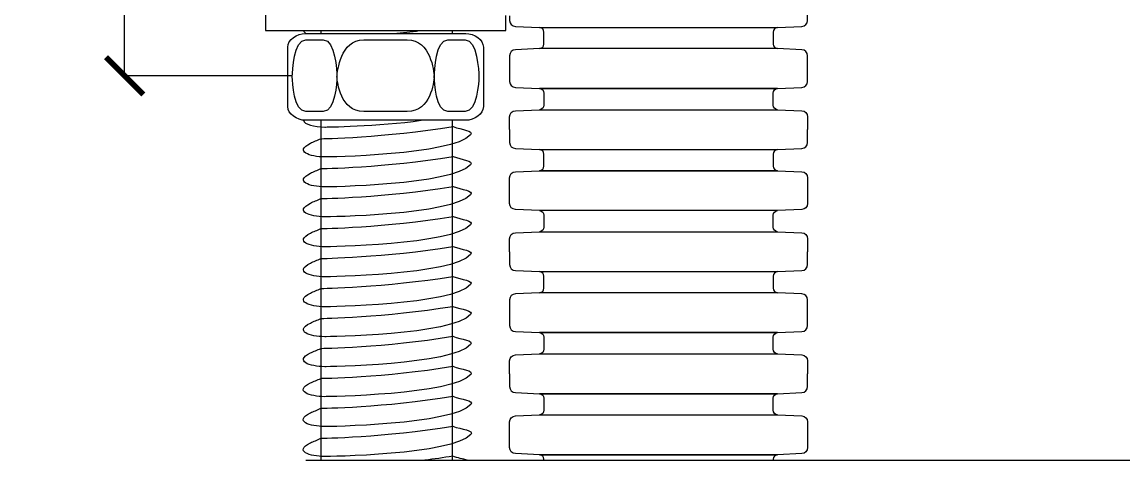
# Model space of a CAD drawing. Header units: millimetres. Extents: x -352922 to 707789, y -273589 to 355472.
# Drawn here: x 517722 to 523601, y -168947 to -166498 of the extents above; entities that cross this region are included whole.
import ezdxf

# ---------------------------------------------------------------- set-up
doc = ezdxf.new("R2010")
doc.units = ezdxf.units.MM
doc.header["$LTSCALE"] = 0.5
doc.layers.get('0').update_dxf_attribs({"lineweight": 18})
doc.layers.get('Defpoints').update_dxf_attribs({"color": 4, "lineweight": 140})
doc.styles.add('BDG_T_R', font='GOST Common.ttf')
doc.styles.add('ISOCPEUR', font='isocpeui.ttf', dxfattribs={"height": 250})
doc.dimstyles.new('BDG_D_1-1', dxfattribs={"dimtxt": 2.5, "dimasz": 2, "dimexe": 1, "dimexo": 0.5, "dimgap": 0.5, "dimtad": 1, "dimdec": 4, "dimdsep": 46, "dimtxsty": 'BDG_T_R', "dimblk": 'ARCHTICK', "dimcen": 0, "dimclrd": 256, "dimclre": 256, "dimclrt": 256, "dimadec": 4, "dimazin": 2, "dimtfac": 1, "dimtdec": 4, "dimtofl": 0, "dimtmove": 1, "dimatfit": 3, "dimfxl": 1, "dimtolj": 1, "dimtzin": 0, "dimlwd": -1, "dimlwe": -1, "dimarcsym": 0})

# ---------------------------------------------------------------- blocks, each defined once
blk = doc.blocks.new('_ArchTick')
at = {"color": 0, "linetype": 'ByBlock', "const_width": 0.15}
blk.add_lwpolyline([(-0.5, -0.5), (0.5, 0.5)], dxfattribs=at)
blk = doc.blocks.new('*D1003')
at = {"transparency": 16777216}
for p, q in [((528780.7, -154647.3), (530707.2, -154647.3)), ((530706.2, -154647.3), (530706.2, -168836.2)), ((519236.7, -168836.2), (530707.2, -168836.2))]:
    blk.add_line(p, q, dxfattribs=at)
at = {"layer": 'Defpoints', "color": 0, "transparency": 16777216}
for p in [(528780.2, -154647.3), (519236.2, -168836.2), (530706.2, -168836.2)]:
    blk.add_point(p, dxfattribs=at)
at = {"transparency": 16777216, "xscale": 200, "yscale": 200, "zscale": 200}
for p, rotation in [((530706.2, -154647.3), 90), ((530706.2, -168836.2), 270)]:
    blk.add_blockref('_ArchTick', p, dxfattribs=dict(at, rotation=rotation))
at = {"transparency": 16777216, "insert": (530531.1, -162041.8), "char_height": 250, "attachment_point": 5, "rotation": 90, "style": 'ISOCPEUR'}
blk.add_mtext('\\A1;Не более 1000 мм', dxfattribs=at)
blk = doc.blocks.new('*D1005')
at = {"transparency": 16777216}
for p, q in [((519164.5, -162641), (518268.8, -162641)), ((518269.8, -166785.6), (518269.8, -162641)), ((519164.4, -166785.6), (518268.8, -166785.6))]:
    blk.add_line(p, q, dxfattribs=at)
at = {"layer": 'Defpoints', "color": 0, "transparency": 16777216}
for p in [(518269.8, -162641), (519165, -162641), (519164.9, -166785.6)]:
    blk.add_point(p, dxfattribs=at)
at = {"transparency": 16777216, "xscale": 200, "yscale": 200, "zscale": 200}
for p, rotation in [((518269.8, -162641), 90), ((518269.8, -166785.6), 270)]:
    blk.add_blockref('_ArchTick', p, dxfattribs=dict(at, rotation=rotation))
at = {"transparency": 16777216, "insert": (518094.8, -164713.3), "char_height": 250, "attachment_point": 5, "rotation": 90, "style": 'ISOCPEUR'}
blk.add_mtext('\\A1;300 мм', dxfattribs=at)

msp = doc.modelspace()

# ---------------------------------------------------------------- linework, layer by layer
at = {"transparency": 33554687}
msp.add_lwpolyline([(520180.44416, -166458.60584), (519021.37263, -166458.60584), (519021.37263, -166544.31136), (520305.0076, -166544.31136), (520305.0076, -166463.77841)], dxfattribs=at)
for points, knots in [([(520325.80614, -166464.45619), (520325.80614, -166478.15841), (520325.80614, -166489.81731), (520325.80614, -166489.81731), (520325.80614, -166507.08155), (520339.21833, -166521.28395), (520356.23279, -166522.03326), (520356.23279, -166522.03326), (520485.92557, -166527.77365), (520485.92557, -166527.77365), (521756.47032, -166527.77365), (521756.47032, -166527.77365), (521886.16094, -166522.03326), (521886.16094, -166522.03326), (521903.17756, -166521.28395), (521916.58975, -166507.08155), (521916.58975, -166489.81731), (521916.58975, -166489.81731), (521916.58975, -166421.25561), (521916.58975, -166421.25561)], [0.08394701245, 0.08394701245, 0.08394701245, 0.08394701245, 0.14285714286, 0.14285714286, 0.14285714286, 0.28571428571, 0.28571428571, 0.28571428571, 0.42857142857, 0.42857142857, 0.57142857143, 0.57142857143, 0.71428571429, 0.71428571429, 0.71428571429, 0.85714285714, 0.85714285714, 0.85714285714, 1, 1, 1, 1]), ([(521756.47032, -166527.77365), (521756.47032, -166527.77365), (520485.92557, -166527.77365), (520485.92557, -166527.77365), (520498.68749, -166528.33779), (520508.74717, -166538.99175), (520508.74717, -166551.941), (520508.74717, -166551.941), (520508.74717, -166616.13174), (520508.74717, -166616.13174), (520508.74717, -166629.07669), (520498.68749, -166639.73064), (520485.92557, -166640.29478), (520485.92557, -166640.29478), (521756.47032, -166640.29478), (521756.47032, -166640.29478), (521743.7084, -166639.73064), (521733.64872, -166629.07669), (521733.64872, -166616.13174), (521733.64872, -166616.13174), (521733.64872, -166551.941), (521733.64872, -166551.941), (521733.64872, -166538.99175), (521743.7084, -166528.33779), (521756.47032, -166527.77365)], [0, 0, 0, 0, 0.125, 0.125, 0.125, 0.25, 0.25, 0.25, 0.375, 0.375, 0.375, 0.5, 0.5, 0.5, 0.625, 0.625, 0.625, 0.75, 0.75, 0.75, 0.875, 0.875, 0.875, 1, 1, 1, 1]), ([(520090.94976, -166559.84137), (520090.94976, -166559.84137), (519235.426, -166559.84137), (519235.426, -166559.84137), (519189.61852, -166559.84137), (519140.77482, -166592.51956), (519140.77482, -166632.84483), (519140.77482, -166632.84483), (519140.77482, -166751.02613), (519140.77482, -166751.02613), (519140.77482, -166831.50151), (519140.77482, -166831.50151), (519140.77482, -166949.67883), (519140.77482, -166949.67883), (519140.77482, -166990.00807), (519189.61852, -167022.68627), (519235.426, -167022.68627), (519235.426, -167022.68627), (520090.94976, -167022.68627), (520090.94976, -167022.68627), (520136.77068, -167022.68627), (520185.60542, -166990.00807), (520185.60542, -166949.67883), (520185.60542, -166949.67883), (520185.60542, -166831.50151), (520185.60542, -166831.50151), (520185.60542, -166751.02613), (520185.60542, -166751.02613), (520185.60542, -166632.84483), (520185.60542, -166632.84483), (520185.60542, -166592.51956), (520136.77068, -166559.84137), (520090.94976, -166559.84137)], [0, 0, 0, 0, 0.0833333333, 0.0833333333, 0.0833333333, 0.1666666667, 0.1666666667, 0.1666666667, 0.25, 0.25, 0.3333333333, 0.3333333333, 0.4166666667, 0.4166666667, 0.4166666667, 0.5, 0.5, 0.5, 0.5833333333, 0.5833333333, 0.5833333333, 0.6666666667, 0.6666666667, 0.6666666667, 0.75, 0.75, 0.8333333333, 0.8333333333, 0.9166666667, 0.9166666667, 0.9166666667, 1, 1, 1, 1]), ([(519403.439, -166791.26382), (519403.43452, -166791.18022), (519403.43005, -166791.02497), (519403.42557, -166790.93739), (519403.42557, -166790.91351), (519403.43005, -166790.84982), (519403.43005, -166790.82593), (519403.43005, -166790.82593), (519403.42109, -166790.82593), (519403.42109, -166790.82593), (519402.0642, -166760.23764), (519395.84846, -166593.09677), (519330.59665, -166593.09677), (519330.59665, -166593.09677), (519237.79048, -166593.09677), (519237.79048, -166593.09677), (519172.53867, -166593.09677), (519166.32741, -166760.23764), (519164.98395, -166790.82593), (519164.98395, -166790.82593), (519164.95708, -166790.82593), (519164.95708, -166790.82593), (519164.96156, -166790.88962), (519164.96604, -166791.05284), (519164.97052, -166791.12051), (519164.97052, -166791.15634), (519164.96604, -166791.22799), (519164.96604, -166791.26382), (519164.96604, -166791.26382), (519164.97947, -166791.26382), (519164.97947, -166791.26382), (519166.32293, -166819.70647), (519172.50732, -166975.63747), (519237.78601, -166975.63747), (519237.78601, -166975.63747), (519330.59217, -166975.63747), (519330.59217, -166975.63747), (519395.87085, -166975.63747), (519402.05076, -166819.70647), (519403.40765, -166791.26382), (519403.40765, -166791.26382), (519403.439, -166791.26382), (519403.439, -166791.26382)], [0, 0, 0, 0, 0.0714285714, 0.0714285714, 0.0714285714, 0.1428571429, 0.1428571429, 0.1428571429, 0.2142857143, 0.2142857143, 0.2142857143, 0.2857142857, 0.2857142857, 0.2857142857, 0.3571428571, 0.3571428571, 0.3571428571, 0.4285714286, 0.4285714286, 0.4285714286, 0.5, 0.5, 0.5, 0.5714285714, 0.5714285714, 0.5714285714, 0.6428571429, 0.6428571429, 0.6428571429, 0.7142857143, 0.7142857143, 0.7142857143, 0.7857142857, 0.7857142857, 0.7857142857, 0.8571428571, 0.8571428571, 0.8571428571, 0.9285714286, 0.9285714286, 0.9285714286, 1, 1, 1, 1]), ([(519922.95467, -166791.26382), (519922.94571, -166791.19216), (519922.93676, -166791.06478), (519922.9278, -166790.99312), (519922.93228, -166790.9573), (519922.94124, -166790.86176), (519922.94571, -166790.82593), (519922.94571, -166790.82593), (519922.90989, -166790.82593), (519922.90989, -166790.82593), (519919.53781, -166760.22968), (519905.95096, -166593.09677), (519779.14184, -166593.09677), (519779.14184, -166593.09677), (519547.2384, -166593.09677), (519547.2384, -166593.09677), (519420.44272, -166593.09677), (519406.85587, -166760.23764), (519403.48378, -166790.82593), (519403.48826, -166790.82593), (519403.42557, -166790.82593), (519403.43005, -166790.82593), (519403.43452, -166790.87768), (519403.45692, -166791.01701), (519403.46139, -166791.07274), (519403.45692, -166791.12449), (519403.44348, -166791.21207), (519403.439, -166791.26382), (519403.43452, -166791.26382), (519403.48826, -166791.26382), (519403.48378, -166791.26382), (519406.84243, -166819.70249), (519420.38898, -166975.63747), (519547.23392, -166975.63747), (519547.23392, -166975.63747), (519779.13736, -166975.63747), (519779.13736, -166975.63747), (519905.99574, -166975.63747), (519919.53333, -166819.71045), (519922.89198, -166791.26382), (519922.89198, -166791.26382), (519922.95467, -166791.26382), (519922.95467, -166791.26382)], [0, 0, 0, 0, 0.0714285714, 0.0714285714, 0.0714285714, 0.1428571429, 0.1428571429, 0.1428571429, 0.2142857143, 0.2142857143, 0.2142857143, 0.2857142857, 0.2857142857, 0.2857142857, 0.3571428571, 0.3571428571, 0.3571428571, 0.4285714286, 0.4285714286, 0.4285714286, 0.5, 0.5, 0.5, 0.5714285714, 0.5714285714, 0.5714285714, 0.6428571429, 0.6428571429, 0.6428571429, 0.7142857143, 0.7142857143, 0.7142857143, 0.7857142857, 0.7857142857, 0.7857142857, 0.8571428571, 0.8571428571, 0.8571428571, 0.9285714286, 0.9285714286, 0.9285714286, 1, 1, 1, 1]), ([(520161.43659, -166791.26382), (520161.43211, -166791.11255), (520161.41868, -166790.84584), (520161.40972, -166790.69059), (520161.4142, -166790.61893), (520161.42315, -166790.4398), (520161.42763, -166790.37212), (520161.42763, -166790.37212), (520161.39629, -166790.37212), (520161.39629, -166790.37212), (520160.00804, -166758.82049), (520153.59079, -166593.09677), (520088.60319, -166593.09677), (520088.60319, -166593.09677), (519995.78807, -166593.09677), (519995.78807, -166593.09677), (519930.80047, -166593.09677), (519924.38322, -166758.82049), (519922.99497, -166790.37212), (519922.99497, -166790.37212), (519922.94571, -166790.37212), (519922.94571, -166790.37212), (519922.95019, -166790.48359), (519922.96811, -166790.76224), (519922.97258, -166790.87768), (519922.96811, -166790.98118), (519922.95915, -166791.1643), (519922.95467, -166791.26382), (519922.95467, -166791.26382), (519922.9905, -166791.26382), (519922.9905, -166791.26382), (519924.3653, -166820.51058), (519930.74226, -166975.18366), (519995.78359, -166975.18366), (519995.78359, -166975.18366), (520088.59871, -166975.18366), (520088.59871, -166975.18366), (520153.63557, -166975.18366), (520160.00804, -166820.51058), (520161.38285, -166791.26382), (520161.38285, -166791.26382), (520161.43659, -166791.26382), (520161.43659, -166791.26382)], [0, 0, 0, 0, 0.0714285714, 0.0714285714, 0.0714285714, 0.1428571429, 0.1428571429, 0.1428571429, 0.2142857143, 0.2142857143, 0.2142857143, 0.2857142857, 0.2857142857, 0.2857142857, 0.3571428571, 0.3571428571, 0.3571428571, 0.4285714286, 0.4285714286, 0.4285714286, 0.5, 0.5, 0.5, 0.5714285714, 0.5714285714, 0.5714285714, 0.6428571429, 0.6428571429, 0.6428571429, 0.7142857143, 0.7142857143, 0.7142857143, 0.7857142857, 0.7857142857, 0.7857142857, 0.8571428571, 0.8571428571, 0.8571428571, 0.9285714286, 0.9285714286, 0.9285714286, 1, 1, 1, 1]), ([(521886.16094, -166847.59048), (521886.16094, -166847.59048), (521756.47032, -166853.33087), (521756.47032, -166853.33087), (520485.92557, -166853.33087), (520485.92557, -166853.33087), (520356.23279, -166847.59048), (520356.23279, -166847.59048), (520339.21833, -166846.83687), (520325.80829, -166832.63446), (520325.80829, -166815.37453), (520325.80829, -166815.37453), (520325.80614, -166815.37453), (520325.80614, -166815.37453), (520325.80614, -166678.24681), (520325.80614, -166678.24681), (520325.80614, -166660.98258), (520339.21833, -166646.78448), (520356.23279, -166646.03086), (520356.23279, -166646.03086), (520485.92557, -166640.29047), (520485.92557, -166640.29047), (521756.47032, -166640.29047), (521756.47032, -166640.29047), (521886.16094, -166646.03086), (521886.16094, -166646.03086), (521903.17756, -166646.78448), (521916.58975, -166660.98688), (521916.58975, -166678.24681), (521916.58975, -166678.24681), (521916.58975, -166815.37453), (521916.58975, -166815.37453), (521916.58975, -166832.63446), (521903.17756, -166846.83687), (521886.16094, -166847.59048)], [0, 0, 0, 0, 0.0769230769, 0.0769230769, 0.1538461538, 0.1538461538, 0.2307692308, 0.2307692308, 0.2307692308, 0.3076923077, 0.3076923077, 0.3076923077, 0.3846153846, 0.3846153846, 0.4615384615, 0.4615384615, 0.4615384615, 0.5384615385, 0.5384615385, 0.5384615385, 0.6153846154, 0.6153846154, 0.6923076923, 0.6923076923, 0.7692307692, 0.7692307692, 0.7692307692, 0.8461538462, 0.8461538462, 0.8461538462, 0.9230769231, 0.9230769231, 0.9230769231, 1, 1, 1, 1]), ([(521756.47032, -166965.852), (521756.47032, -166965.852), (520485.92557, -166965.852), (520485.92557, -166965.852), (520498.68749, -166965.28786), (520508.74717, -166954.6339), (520508.74717, -166941.68896), (520508.74717, -166941.68896), (520508.74717, -166877.49391), (520508.74717, -166877.49391), (520508.74717, -166864.54896), (520498.68749, -166853.895), (520485.92557, -166853.33087), (520485.92557, -166853.33087), (521756.47032, -166853.33087), (521756.47032, -166853.33087), (521743.7084, -166853.895), (521733.64872, -166864.54896), (521733.64872, -166877.49391), (521733.64872, -166877.49391), (521733.64872, -166941.68896), (521733.64872, -166941.68896), (521733.64872, -166941.68465), (521733.64872, -166941.68465), (521733.64872, -166954.6339), (521743.7084, -166965.28786), (521756.47032, -166965.852)], [0, 0, 0, 0, 0.1111111111, 0.1111111111, 0.1111111111, 0.2222222222, 0.2222222222, 0.2222222222, 0.3333333333, 0.3333333333, 0.3333333333, 0.4444444444, 0.4444444444, 0.4444444444, 0.5555555556, 0.5555555556, 0.5555555556, 0.6666666667, 0.6666666667, 0.6666666667, 0.7777777778, 0.7777777778, 0.8888888889, 0.8888888889, 0.8888888889, 1, 1, 1, 1]), ([(520325.80614, -167072.37004), (520325.80614, -167072.37004), (520325.80614, -167003.80833), (520325.80614, -167003.80833), (520325.80614, -166986.5441), (520339.21833, -166972.346), (520356.23279, -166971.59239), (520356.23279, -166971.59239), (520485.92557, -166965.852), (520485.92557, -166965.852), (521756.47032, -166965.852), (521756.47032, -166965.852), (521886.16094, -166971.59239), (521886.16094, -166971.59239), (521903.17756, -166972.346), (521916.58975, -166986.54841), (521916.58975, -167003.80833), (521916.58975, -167003.80833), (521916.58975, -167072.37004), (521916.58975, -167072.37004)], [0, 0, 0, 0, 0.1428571429, 0.1428571429, 0.1428571429, 0.2857142857, 0.2857142857, 0.2857142857, 0.4285714286, 0.4285714286, 0.5714285714, 0.5714285714, 0.7142857143, 0.7142857143, 0.7142857143, 0.8571428571, 0.8571428571, 0.8571428571, 1, 1, 1, 1]), ([(519318.18344, -167120.61741), (519299.57726, -167129.92314), (519279.07233, -167135.91544), (519261.87078, -167144.82656), (519175.28551, -167189.55488), (519257.04093, -167217.00097), (519339.14544, -167218.31448), (519339.14544, -167218.31448), (520022.06964, -167210.26494), (520116.38164, -167099.96114), (520135.1735, -167077.99338), (520070.30452, -167073.65131), (520024.00826, -167055.87896), (519659.74158, -167115.68597), (519318.18344, -167120.61741), (519318.18344, -167120.61741)], [0, 0, 0, 0, 0.2, 0.2, 0.2, 0.4, 0.4, 0.4, 0.6, 0.6, 0.6, 0.8, 0.8, 0.8, 1, 1, 1, 1]), ([(519225.04748, -167022.14097), (519227.51991, -167044.50865), (519283.20149, -167057.57046), (519339.14544, -167058.4656), (519339.14544, -167058.4656), (519625.85907, -167055.08461), (519853.35523, -167022.68627)], [0.26372501122, 0.26372501122, 0.26372501122, 0.26372501122, 0.4, 0.4, 0.4, 0.52960457816, 0.52960457816, 0.52960457816, 0.52960457816]), ([(520325.80614, -167072.37004), (520325.80614, -167072.37004), (520325.80614, -167140.93175), (520325.80614, -167140.93175), (520325.80614, -167158.19598), (520339.21833, -167172.39839), (520356.23279, -167173.152), (520356.23279, -167173.152), (520485.92557, -167178.89239), (520485.92557, -167178.89239), (521756.47032, -167178.89239), (521756.47032, -167178.89239), (521886.16094, -167173.152), (521886.16094, -167173.152), (521903.17756, -167172.39839), (521916.58975, -167158.19598), (521916.58975, -167140.93605), (521916.58975, -167140.93605), (521916.58975, -167140.93175), (521916.58975, -167140.93175), (521916.58975, -167072.37004), (521916.58975, -167072.37004)], [0, 0, 0, 0, 0.125, 0.125, 0.125, 0.25, 0.25, 0.25, 0.375, 0.375, 0.5, 0.5, 0.625, 0.625, 0.625, 0.75, 0.75, 0.75, 0.875, 0.875, 1, 1, 1, 1]), ([(521756.47032, -167178.89239), (521756.47032, -167178.89239), (520485.92557, -167178.89239), (520485.92557, -167178.89239), (520498.68749, -167179.45653), (520508.74717, -167190.11049), (520508.74717, -167203.05543), (520508.74717, -167203.05543), (520508.74717, -167267.24617), (520508.74717, -167267.24617), (520508.74717, -167280.19543), (520498.68749, -167290.84938), (520485.92557, -167291.40921), (520485.92557, -167291.40921), (521756.47032, -167291.40921), (521756.47032, -167291.40921), (521756.47032, -167291.41352), (521756.47032, -167291.41352), (521743.7084, -167290.84508), (521733.64872, -167280.19543), (521733.64872, -167267.24617), (521733.64872, -167267.24617), (521733.64872, -167203.05543), (521733.64872, -167203.05543), (521733.64872, -167203.05974), (521733.64872, -167203.05974), (521733.64872, -167190.11049), (521743.7084, -167179.45653), (521756.47032, -167178.89239)], [0, 0, 0, 0, 0.1, 0.1, 0.1, 0.2, 0.2, 0.2, 0.3, 0.3, 0.3, 0.4, 0.4, 0.4, 0.5, 0.5, 0.6, 0.6, 0.6, 0.7, 0.7, 0.7, 0.8, 0.8, 0.9, 0.9, 0.9, 1, 1, 1, 1]), ([(519318.20908, -167280.45591), (519299.43736, -167289.86551), (519279.04937, -167295.80131), (519261.84296, -167304.7031), (519175.06944, -167349.47754), (519257.04093, -167376.85006), (519339.14544, -167378.16335), (519339.14544, -167378.16335), (520022.23451, -167370.11553), (520116.55356, -167259.81789), (520135.37721, -167237.81573), (520070.09418, -167233.53091), (520023.79792, -167215.75856), (519659.53132, -167275.56545), (519318.20908, -167280.45591), (519318.20908, -167280.45591)], [0, 0, 0, 0, 0.2, 0.2, 0.2, 0.4, 0.4, 0.4, 0.6, 0.6, 0.6, 0.8, 0.8, 0.8, 1, 1, 1, 1]), ([(521886.16094, -167498.70922), (521886.16094, -167498.70922), (521756.47032, -167504.4453), (521756.47032, -167504.4453), (520485.92557, -167504.4453), (520485.92557, -167504.4453), (520356.23279, -167498.70922), (520356.23279, -167498.70922), (520339.21833, -167497.9513), (520325.80829, -167483.74889), (520325.80829, -167466.48897), (520325.80829, -167466.48897), (520325.80614, -167466.48897), (520325.80614, -167466.48897), (520325.80614, -167329.36555), (520325.80614, -167329.36555), (520325.80614, -167312.10132), (520339.21833, -167297.89891), (520356.23279, -167297.1453), (520356.23279, -167297.1453), (520485.92557, -167291.40921), (520485.92557, -167291.40921), (521756.47032, -167291.40921), (521756.47032, -167291.40921), (521886.16094, -167297.1453), (521886.16094, -167297.1453), (521903.17756, -167297.89891), (521916.58975, -167312.10132), (521916.58975, -167329.36555), (521916.58975, -167329.36555), (521916.58975, -167466.48897), (521916.58975, -167466.48897), (521916.58975, -167483.7532), (521903.17756, -167497.9513), (521886.16094, -167498.70491)], [0, 0, 0, 0, 0.0769230769, 0.0769230769, 0.1538461538, 0.1538461538, 0.2307692308, 0.2307692308, 0.2307692308, 0.3076923077, 0.3076923077, 0.3076923077, 0.3846153846, 0.3846153846, 0.4615384615, 0.4615384615, 0.4615384615, 0.5384615385, 0.5384615385, 0.5384615385, 0.6153846154, 0.6153846154, 0.6923076923, 0.6923076923, 0.7692307692, 0.7692307692, 0.7692307692, 0.8461538462, 0.8461538462, 0.8461538462, 0.9230769231, 0.9230769231, 0.9230769231, 1, 1, 1, 1]), ([(519318.23472, -167440.2944), (519299.29746, -167449.80788), (519279.02642, -167455.68718), (519261.81513, -167464.57965), (519174.85338, -167509.40019), (519257.04093, -167536.69914), (519339.14544, -167538.01222), (519339.14544, -167538.01222), (520022.39937, -167529.96613), (520116.72549, -167419.67463), (520135.58092, -167397.63808), (520069.88383, -167393.41052), (520023.58757, -167375.63816), (519659.32106, -167435.44493), (519318.23472, -167440.2944), (519318.23472, -167440.2944)], [0, 0, 0, 0, 0.2, 0.2, 0.2, 0.4, 0.4, 0.4, 0.6, 0.6, 0.6, 0.8, 0.8, 0.8, 1, 1, 1, 1]), ([(519318.26036, -167600.13289), (519299.15756, -167609.75025), (519279.00347, -167615.57304), (519261.78731, -167624.45619), (519174.63731, -167669.32284), (519257.04093, -167696.54823), (519339.14544, -167697.8611), (519339.14544, -167697.8611), (520022.56424, -167689.81673), (520116.89741, -167579.53137), (520135.78463, -167557.46043), (520069.67348, -167553.29013), (520023.37722, -167535.51776), (519659.1108, -167595.3244), (519318.26036, -167600.13289), (519318.26036, -167600.13289)], [0, 0, 0, 0, 0.2, 0.2, 0.2, 0.4, 0.4, 0.4, 0.6, 0.6, 0.6, 0.8, 0.8, 0.8, 1, 1, 1, 1]), ([(521756.47032, -167616.96643), (521756.47032, -167616.96643), (520485.92557, -167616.96643), (520485.92557, -167616.96643), (520498.68749, -167616.4023), (520508.74717, -167605.74834), (520508.74717, -167592.80339), (520508.74717, -167592.80339), (520508.74717, -167528.61265), (520508.74717, -167528.61265), (520508.74717, -167515.6634), (520498.68749, -167505.00944), (520485.92557, -167504.44961), (520485.92557, -167504.44961), (521756.47032, -167504.44961), (521756.47032, -167504.44961), (521756.47032, -167504.4453), (521756.47032, -167504.4453), (521743.7084, -167505.01375), (521733.64872, -167515.6634), (521733.64872, -167528.61265), (521733.64872, -167528.61265), (521733.64872, -167592.80339), (521733.64872, -167592.80339), (521733.64872, -167605.74834), (521743.7084, -167616.4023), (521756.47032, -167616.96643)], [0, 0, 0, 0, 0.1111111111, 0.1111111111, 0.1111111111, 0.2222222222, 0.2222222222, 0.2222222222, 0.3333333333, 0.3333333333, 0.3333333333, 0.4444444444, 0.4444444444, 0.4444444444, 0.5555555556, 0.5555555556, 0.6666666667, 0.6666666667, 0.6666666667, 0.7777777778, 0.7777777778, 0.7777777778, 0.8888888889, 0.8888888889, 0.8888888889, 1, 1, 1, 1]), ([(520325.80614, -167723.48878), (520325.80614, -167723.48878), (520325.80614, -167654.92708), (520325.80614, -167654.92708), (520325.80614, -167637.66284), (520339.21833, -167623.46043), (520356.23279, -167622.70682), (520356.23279, -167622.70682), (520485.92557, -167616.96643), (520485.92557, -167616.96643), (521756.47032, -167616.96643), (521756.47032, -167616.96643), (521886.16094, -167622.70682), (521886.16094, -167622.70682), (521903.17756, -167623.46043), (521916.58975, -167637.66284), (521916.58975, -167654.92277), (521916.58975, -167654.92277), (521916.58975, -167654.92708), (521916.58975, -167654.92708), (521916.58975, -167723.48878), (521916.58975, -167723.48878)], [0, 0, 0, 0, 0.125, 0.125, 0.125, 0.25, 0.25, 0.25, 0.375, 0.375, 0.5, 0.5, 0.625, 0.625, 0.625, 0.75, 0.75, 0.75, 0.875, 0.875, 1, 1, 1, 1]), ([(519318.28599, -167759.97138), (519299.01766, -167769.69262), (519278.98052, -167775.45891), (519261.75948, -167784.33273), (519174.42125, -167829.2455), (519257.04093, -167856.39732), (519339.14544, -167857.70997), (519339.14544, -167857.70997), (520022.72911, -167849.66732), (520117.06934, -167739.38811), (520135.98834, -167717.28278), (520069.46313, -167713.16974), (520023.16687, -167695.39736), (519658.90053, -167755.20388), (519318.28599, -167759.97138), (519318.28599, -167759.97138)], [0, 0, 0, 0, 0.2, 0.2, 0.2, 0.4, 0.4, 0.4, 0.6, 0.6, 0.6, 0.8, 0.8, 0.8, 1, 1, 1, 1]), ([(520325.80614, -167723.48878), (520325.80614, -167723.48878), (520325.80614, -167792.05049), (520325.80614, -167792.05049), (520325.80614, -167809.31472), (520339.21833, -167823.51282), (520356.23279, -167824.26644), (520356.23279, -167824.26644), (520485.92557, -167830.00683), (520485.92557, -167830.00683), (521756.47032, -167830.00683), (521756.47032, -167830.00683), (521886.16094, -167824.26644), (521886.16094, -167824.26644), (521903.17756, -167823.51282), (521916.58975, -167809.31042), (521916.58975, -167792.05049), (521916.58975, -167792.05049), (521916.58975, -167723.48878), (521916.58975, -167723.48878)], [0, 0, 0, 0, 0.1428571429, 0.1428571429, 0.1428571429, 0.2857142857, 0.2857142857, 0.2857142857, 0.4285714286, 0.4285714286, 0.5714285714, 0.5714285714, 0.7142857143, 0.7142857143, 0.7142857143, 0.8571428571, 0.8571428571, 0.8571428571, 1, 1, 1, 1]), ([(521756.47032, -167830.00683), (521756.47032, -167830.00683), (520485.92557, -167830.00683), (520485.92557, -167830.00683), (520498.68749, -167830.57096), (520508.74717, -167841.22492), (520508.74717, -167854.17417), (520508.74717, -167854.17417), (520508.74717, -167918.36491), (520508.74717, -167918.36491), (520508.74717, -167931.30986), (520498.68749, -167941.96382), (520485.92557, -167942.52795), (520485.92557, -167942.52795), (521756.47032, -167942.52795), (521756.47032, -167942.52795), (521743.7084, -167941.96382), (521733.64872, -167931.30986), (521733.64872, -167918.36491), (521733.64872, -167918.36491), (521733.64872, -167854.17417), (521733.64872, -167854.17417), (521733.64872, -167841.22492), (521743.7084, -167830.57096), (521756.47032, -167830.00683)], [0, 0, 0, 0, 0.125, 0.125, 0.125, 0.25, 0.25, 0.25, 0.375, 0.375, 0.375, 0.5, 0.5, 0.5, 0.625, 0.625, 0.625, 0.75, 0.75, 0.75, 0.875, 0.875, 0.875, 1, 1, 1, 1]), ([(519318.31163, -167919.80987), (519298.87776, -167929.63499), (519278.95757, -167935.34478), (519261.73166, -167944.20928), (519174.20519, -167989.16815), (519257.04093, -168016.24641), (519339.14544, -168017.55884), (519339.14544, -168017.55884), (520022.89397, -168009.51792), (520117.24126, -167899.24485), (520136.19205, -167877.10513), (520069.25279, -167873.04935), (520022.95653, -167855.27696), (519658.69027, -167915.08336), (519318.31163, -167919.80987), (519318.31163, -167919.80987)], [0, 0, 0, 0, 0.2, 0.2, 0.2, 0.4, 0.4, 0.4, 0.6, 0.6, 0.6, 0.8, 0.8, 0.8, 1, 1, 1, 1]), ([(521886.16094, -168149.82365), (521886.16094, -168149.82365), (521756.47032, -168155.56404), (521756.47032, -168155.56404), (520485.92557, -168155.56404), (520485.92557, -168155.56404), (520356.23279, -168149.82365), (520356.23279, -168149.82365), (520339.21833, -168149.07004), (520325.80829, -168134.86763), (520325.80829, -168117.60771), (520325.80829, -168117.60771), (520325.80614, -168117.60771), (520325.80614, -168117.60771), (520325.80614, -167980.47999), (520325.80614, -167980.47999), (520325.80614, -167963.21575), (520339.21833, -167949.01765), (520356.23279, -167948.26404), (520356.23279, -167948.26404), (520485.92557, -167942.52365), (520485.92557, -167942.52365), (521756.47032, -167942.52365), (521756.47032, -167942.52365), (521886.16094, -167948.26404), (521886.16094, -167948.26404), (521903.17756, -167949.01765), (521916.58975, -167963.22006), (521916.58975, -167980.47999), (521916.58975, -167980.47999), (521916.58975, -168117.60771), (521916.58975, -168117.60771), (521916.58975, -168134.86763), (521903.17756, -168149.07004), (521886.16094, -168149.82365)], [0, 0, 0, 0, 0.0769230769, 0.0769230769, 0.1538461538, 0.1538461538, 0.2307692308, 0.2307692308, 0.2307692308, 0.3076923077, 0.3076923077, 0.3076923077, 0.3846153846, 0.3846153846, 0.4615384615, 0.4615384615, 0.4615384615, 0.5384615385, 0.5384615385, 0.5384615385, 0.6153846154, 0.6153846154, 0.6923076923, 0.6923076923, 0.7692307692, 0.7692307692, 0.7692307692, 0.8461538462, 0.8461538462, 0.8461538462, 0.9230769231, 0.9230769231, 0.9230769231, 1, 1, 1, 1]), ([(519318.33727, -168079.64836), (519298.73787, -168089.57736), (519278.93461, -168095.23065), (519261.70383, -168104.08582), (519173.98912, -168149.09081), (519257.04093, -168176.0955), (519339.14544, -168177.40772), (519339.14544, -168177.40772), (520023.05884, -168169.36851), (520117.41319, -168059.1016), (520136.39576, -168036.92747), (520069.04244, -168032.92895), (520022.74618, -168015.15656), (519658.48001, -168074.96284), (519318.33727, -168079.64836), (519318.33727, -168079.64836)], [0, 0, 0, 0, 0.2, 0.2, 0.2, 0.4, 0.4, 0.4, 0.6, 0.6, 0.6, 0.8, 0.8, 0.8, 1, 1, 1, 1]), ([(519318.36291, -168239.48685), (519298.59797, -168249.51973), (519278.91166, -168255.11651), (519261.67601, -168263.96236), (519173.77306, -168309.01346), (519257.04093, -168335.94459), (519339.14544, -168337.25659), (519339.14544, -168337.25659), (520023.2237, -168329.21911), (520117.58511, -168218.95834), (520136.59947, -168196.74982), (520068.83209, -168192.80856), (520022.53583, -168175.03616), (519658.26975, -168234.84232), (519318.36291, -168239.48685), (519318.36291, -168239.48685)], [0, 0, 0, 0, 0.2, 0.2, 0.2, 0.4, 0.4, 0.4, 0.6, 0.6, 0.6, 0.8, 0.8, 0.8, 1, 1, 1, 1]), ([(521756.47032, -168268.08517), (521756.47032, -168268.08517), (520485.92557, -168268.08517), (520485.92557, -168268.08517), (520498.68749, -168267.52104), (520508.74717, -168256.86708), (520508.74717, -168243.91782), (520508.74717, -168243.91782), (520508.74717, -168179.72708), (520508.74717, -168179.72708), (520508.74717, -168166.78214), (520498.68749, -168156.12818), (520485.92557, -168155.56404), (520485.92557, -168155.56404), (521756.47032, -168155.56404), (521756.47032, -168155.56404), (521743.7084, -168156.12818), (521733.64872, -168166.78214), (521733.64872, -168179.72708), (521733.64872, -168179.72708), (521733.64872, -168243.91782), (521733.64872, -168243.91782), (521733.64872, -168256.86708), (521743.7084, -168267.52104), (521756.47032, -168268.08517)], [0, 0, 0, 0, 0.125, 0.125, 0.125, 0.25, 0.25, 0.25, 0.375, 0.375, 0.375, 0.5, 0.5, 0.5, 0.625, 0.625, 0.625, 0.75, 0.75, 0.75, 0.875, 0.875, 0.875, 1, 1, 1, 1]), ([(520325.80614, -168374.60322), (520325.80614, -168374.60322), (520325.80614, -168306.04151), (520325.80614, -168306.04151), (520325.80614, -168288.77727), (520339.21833, -168274.57917), (520356.23279, -168273.82556), (520356.23279, -168273.82556), (520485.92557, -168268.08517), (520485.92557, -168268.08517), (521756.47032, -168268.08517), (521756.47032, -168268.08517), (521886.16094, -168273.82556), (521886.16094, -168273.82556), (521903.17756, -168274.57917), (521916.58975, -168288.78158), (521916.58975, -168306.04151), (521916.58975, -168306.04151), (521916.58975, -168374.60322), (521916.58975, -168374.60322)], [0, 0, 0, 0, 0.1428571429, 0.1428571429, 0.1428571429, 0.2857142857, 0.2857142857, 0.2857142857, 0.4285714286, 0.4285714286, 0.5714285714, 0.5714285714, 0.7142857143, 0.7142857143, 0.7142857143, 0.8571428571, 0.8571428571, 0.8571428571, 1, 1, 1, 1]), ([(519318.38855, -168399.32535), (519298.45807, -168409.4621), (519278.88871, -168415.00238), (519261.64818, -168423.83891), (519173.55699, -168468.93611), (519257.04093, -168495.79368), (519339.14544, -168497.10546), (519339.14544, -168497.10546), (520023.38857, -168489.0697), (520117.75704, -168378.81508), (520136.80318, -168356.57217), (520068.62174, -168352.68817), (520022.32548, -168334.91576), (519658.05949, -168394.7218), (519318.38855, -168399.32535), (519318.38855, -168399.32535)], [0, 0, 0, 0, 0.2, 0.2, 0.2, 0.4, 0.4, 0.4, 0.6, 0.6, 0.6, 0.8, 0.8, 0.8, 1, 1, 1, 1]), ([(520356.23279, -168475.38087), (520356.23279, -168475.38087), (520485.92557, -168481.12126), (520485.92557, -168481.12126), (521756.47032, -168481.12126), (521756.47032, -168481.12126), (521886.16094, -168475.38087), (521886.16094, -168475.38087)], [0.28571428571, 0.28571428571, 0.28571428571, 0.28571428571, 0.42857142857, 0.42857142857, 0.57142857143, 0.57142857143, 0.71428571429, 0.71428571429, 0.71428571429, 0.71428571429]), ([(519318.41418, -168559.16384), (519298.31817, -168569.40447), (519278.86576, -168574.88825), (519261.62036, -168583.71545), (519173.34093, -168628.85877), (519257.04093, -168655.64276), (519339.14544, -168656.95434), (519339.14544, -168656.95434), (520023.55343, -168648.9203), (520117.92896, -168538.67182), (520137.00689, -168516.39452), (520068.41139, -168512.56778), (520022.11513, -168494.79536), (519657.84923, -168554.60128), (519318.41418, -168559.16384), (519318.41418, -168559.16384)], [0, 0, 0, 0, 0.2, 0.2, 0.2, 0.4, 0.4, 0.4, 0.6, 0.6, 0.6, 0.8, 0.8, 0.8, 1, 1, 1, 1]), ([(520356.23279, -168599.37847), (520356.23279, -168599.37847), (520485.92557, -168593.63808), (520485.92557, -168593.63808), (521756.47032, -168593.63808), (521756.47032, -168593.63808), (521886.16094, -168599.37847), (521886.16094, -168599.37847)], [0.53846153846, 0.53846153846, 0.53846153846, 0.53846153846, 0.61538461538, 0.61538461538, 0.69230769231, 0.69230769231, 0.76923076923, 0.76923076923, 0.76923076923, 0.76923076923]), ([(519318.43982, -168719.00233), (519298.17827, -168729.34683), (519278.8428, -168734.77411), (519261.59253, -168743.59199), (519173.12486, -168788.78142), (519257.04093, -168815.49185), (519339.14544, -168816.80321), (519339.14544, -168816.80321), (520023.7183, -168808.77089), (520118.10089, -168698.52857), (520137.2106, -168676.21687), (520068.20105, -168672.44739), (520021.90479, -168654.67496), (519657.63896, -168714.48076), (519318.43982, -168719.00233), (519318.43982, -168719.00233)], [0, 0, 0, 0, 0.2, 0.2, 0.2, 0.4, 0.4, 0.4, 0.6, 0.6, 0.6, 0.8, 0.8, 0.8, 1, 1, 1, 1]), ([(520325.80829, -168768.72214), (520325.80829, -168768.72214), (520325.80614, -168768.72214), (520325.80614, -168768.72214), (520325.80614, -168631.59442), (520325.80614, -168631.59442)], [0.30769230769, 0.30769230769, 0.30769230769, 0.30769230769, 0.38461538462, 0.38461538462, 0.46153846154, 0.46153846154, 0.46153846154, 0.46153846154]), ([(520099.45729, -168836.23138), (520078.55862, -168829.66964), (520046.74177, -168824.16985), (520021.69444, -168814.55456), (519971.57386, -168822.78343), (519921.93231, -168829.96489), (519873.58684, -168836.23138)], [0.6917954319, 0.6917954319, 0.6917954319, 0.6917954319, 0.8, 0.8, 0.8, 0.82751869005, 0.82751869005, 0.82751869005, 0.82751869005]), ([(521886.16094, -168800.93809), (521886.16094, -168800.93809), (521756.47032, -168806.67848), (521756.47032, -168806.67848), (520485.92557, -168806.67848), (520485.92557, -168806.67848), (520356.23279, -168800.93809), (520356.23279, -168800.93809)], [0, 0, 0, 0, 0.07692307692, 0.07692307692, 0.15384615385, 0.15384615385, 0.23076923077, 0.23076923077, 0.23076923077, 0.23076923077])]:
    msp.add_open_spline(points, degree=3, knots=knots, dxfattribs=at)
for points in [[(519225.6872, -166544.31136), (519227.12299, -166550.1769), (519232.25927, -166555.37313), (519240.08667, -166559.84137)], [(519316.90342, -166544.31136), (519316.90507, -166549.49134), (519316.90671, -166554.66802), (519316.90836, -166559.84137)], [(519706.27883, -166559.84137), (519752.75856, -166555.63997), (519799.73357, -166550.52777), (519844.59615, -166544.31136)], [(520020.62199, -166559.84137), (520020.62265, -166554.66802), (520020.62332, -166549.49134), (520020.62398, -166544.31136)], [(519317.05545, -167022.68627), (519317.27433, -167711.40224), (519317.47031, -168328.04832), (519317.63181, -168836.23138)], [(520020.3314, -168836.23138), (520020.39628, -168328.0466), (520020.47499, -167711.40084), (520020.56291, -167022.68627)], [(520325.80614, -168374.60322), (520325.80614, -168374.60322), (520325.80614, -168443.16492), (520325.80614, -168443.16492)], [(521916.58975, -168443.16492), (521916.58975, -168443.16492), (521916.58975, -168374.60322), (521916.58975, -168374.60322)], [(520325.80614, -168443.16492), (520325.80614, -168460.42916), (520339.21833, -168474.62726), (520356.23279, -168475.38087)], [(521756.47032, -168481.12126), (521756.47032, -168481.12126), (520485.92557, -168481.12126), (520485.92557, -168481.12126)], [(520485.92557, -168481.12126), (520498.68749, -168481.6854), (520508.74717, -168492.33935), (520508.74717, -168505.28861)], [(521733.64872, -168505.28861), (521733.64872, -168492.33935), (521743.7084, -168481.6854), (521756.47032, -168481.12126)], [(521886.16094, -168475.38087), (521903.17756, -168474.62726), (521916.58975, -168460.42485), (521916.58975, -168443.16492)], [(520508.74717, -168505.28861), (520508.74717, -168505.28861), (520508.74717, -168569.47935), (520508.74717, -168569.47935)], [(521733.64872, -168569.47935), (521733.64872, -168569.47935), (521733.64872, -168505.28861), (521733.64872, -168505.28861)], [(520325.80614, -168631.59442), (520325.80614, -168614.33019), (520339.21833, -168600.13209), (520356.23279, -168599.37847)], [(520508.74717, -168569.47935), (520508.74717, -168582.42429), (520498.68749, -168593.07825), (520485.92557, -168593.64239)], [(520485.92557, -168593.64239), (520485.92557, -168593.64239), (521756.47032, -168593.64239), (521756.47032, -168593.64239)], [(521756.47032, -168593.64239), (521743.7084, -168593.07825), (521733.64872, -168582.42429), (521733.64872, -168569.47935)], [(521886.16094, -168599.37847), (521903.17756, -168600.13209), (521916.58975, -168614.33449), (521916.58975, -168631.59442)], [(521916.58975, -168631.59442), (521916.58975, -168631.59442), (521916.58975, -168768.72214), (521916.58975, -168768.72214)], [(520356.23279, -168800.93809), (520339.21833, -168800.18447), (520325.80829, -168785.98207), (520325.80829, -168768.72214)], [(521916.58975, -168768.72214), (521916.58975, -168785.98207), (521903.17756, -168800.18447), (521886.16094, -168800.93809)], [(520508.74717, -168830.84152), (520508.74717, -168817.89657), (520498.68749, -168807.24261), (520485.92557, -168806.67848)], [(520485.92557, -168806.67848), (520485.92557, -168806.67848), (521756.47032, -168806.67848), (521756.47032, -168806.67848)], [(520508.74717, -168836.23138), (520508.74717, -168832.88038), (520508.74717, -168830.84152), (520508.74717, -168830.84152)], [(521756.47032, -168806.67848), (521743.7084, -168807.24261), (521733.64872, -168817.89657), (521733.64872, -168830.84152)], [(521733.64872, -168830.84152), (521733.64872, -168830.84152), (521733.64872, -168832.88038), (521733.64872, -168836.23138)]]:
    msp.add_open_spline(points, degree=3, dxfattribs=at)

# ---------------------------------------------------------------- dimensions: what is measured, and where the dimension line sits
for base, p1, p2, text, picture, middle in [((530706.15499, -168836.23138), (528780.15444, -154647.31772), (519236.16323, -168836.23138), 'Не более 1000 мм', '*D1003', (530706.15499, -162041.77455)), ((518269.76297, -162641.03887), (519164.94365, -166785.63166), (519164.95261, -162641.03887), '300 мм', '*D1005', (518269.76297, -164713.33526))]:
    dim = msp.add_linear_dim(base=base, p1=p1, p2=p2, angle=90, text=text, dimstyle='BDG_D_1-1', override={"dimtxt": 250, "dimasz": 200, "dimgap": 50, "dimtxsty": 'ISOCPEUR'}, dxfattribs=at)
    dim.commit()
    dim.dimension.update_dxf_attribs({"geometry": picture, "text_midpoint": middle, "dimtype": 160})

doc.saveas('drawing.dxf')
